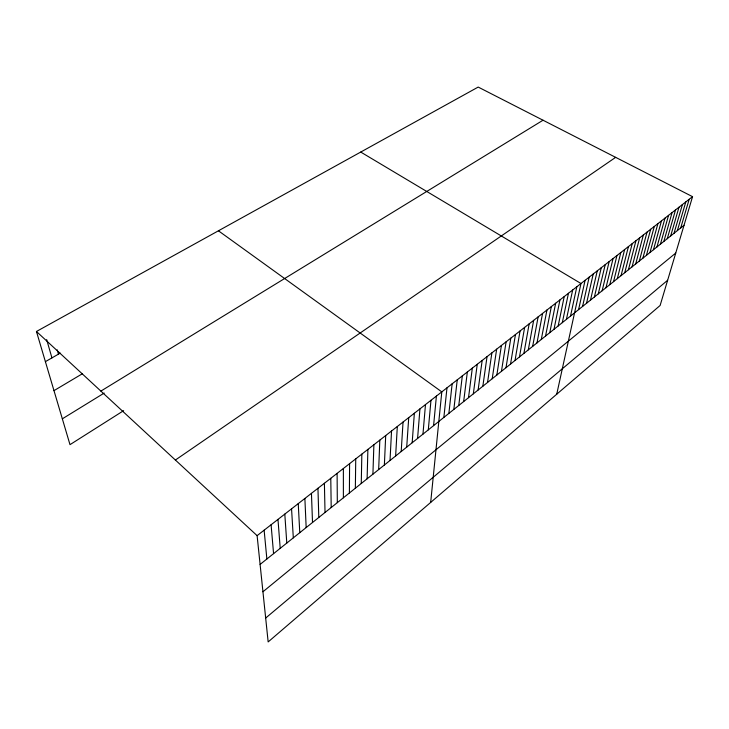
<?xml version="1.0" encoding="UTF-8"?>
<svg xmlns="http://www.w3.org/2000/svg" width="729" height="729" viewBox="0 0 729 729"><rect width="100%" height="100%" fill="white"/><g stroke="black" fill="none" stroke-linecap="round" stroke-linejoin="round"><path stroke-width="1.09" d="M349.391 492.986L349.592 463.662M355.351 488.22L355.743 458.869M361.256 483.5L361.848 454.121M367.115 478.816L367.89 449.41M372.911 474.169L373.886 444.745M378.67 469.567L379.818 440.125M384.374 465.002L385.705 435.541M390.024 460.482L391.537 431.003M395.637 455.999L397.314 426.501M401.196 451.543L403.046 422.036M406.709 447.141L408.732 417.617M412.167 442.767L414.364 413.234M417.589 438.43L419.94 408.887M422.966 434.129L425.481 404.577M428.297 429.864L430.967 400.303M433.582 425.636L436.407 396.075M430.675 502.427L441.801 391.874L218.427 230.792M443.87 417.407L446.995 387.828M448.882 413.398L452.144 383.818M453.848 409.425L457.247 379.845M458.778 405.479L462.314 375.9M463.662 401.57L467.344 371.99M468.519 397.688L472.328 368.109M473.331 393.833L477.267 364.263M478.106 390.015L482.179 360.436M482.844 386.224L487.045 356.654M487.546 382.461L491.875 352.891M492.212 378.725L496.659 349.164M496.85 375.025L501.415 345.464M501.443 371.343L506.126 341.792M506.008 367.698L510.801 338.156M510.537 364.072L515.449 334.538M515.029 360.481L520.05 330.957M519.485 356.909L524.625 327.394M523.914 353.374L529.154 323.867M528.306 349.856L533.655 320.359M532.662 346.366L538.12 316.887M536.991 342.903L542.558 313.434M541.292 339.468L546.95 310.007M545.556 336.06L551.324 306.608M549.784 332.67L555.653 303.237M553.994 329.308L559.954 299.892M558.168 325.972L564.219 296.566M562.305 322.655L568.456 293.268M566.424 319.366L572.666 289.996M570.506 316.094L576.839 286.743M556.737 394.207L580.986 283.517L360.737 152.06M578.58 309.634L585.095 280.319M582.58 306.435L589.178 277.138M586.544 303.264L593.233 273.986M590.49 300.111L597.261 270.851M594.399 296.976L601.252 267.743M598.29 293.869L605.216 264.654M602.145 290.78L609.162 261.583M605.981 287.718L613.071 258.54M609.781 284.674L616.953 255.524M613.563 281.649L620.807 252.516M617.317 278.651L624.635 249.537M621.044 275.662L628.434 246.584M624.744 272.701L632.207 243.641M628.416 269.766L635.952 240.725M632.07 266.841L639.679 237.827M635.697 263.944L643.37 234.948M639.306 261.055L647.042 232.095M642.878 258.194L650.687 229.252M646.432 255.35L654.305 226.437M649.967 252.526L657.904 223.639M653.476 249.719L661.476 220.86M656.957 246.931L665.021 218.099M660.419 244.169L668.548 215.356M663.855 241.417L672.047 212.631M667.272 238.684L675.519 209.925M670.662 235.968L678.972 207.236M674.033 233.271L682.399 204.567M677.387 230.592L685.807 201.915M680.713 227.931L689.187 199.281M692.55 196.666L660.128 305.46L268.154 641.93L257.109 535.651L36.45 331.476L478.197 87.07L692.55 196.666L257.109 535.651M265.675 618.055L667.627 280.273M262.941 591.766L675.747 253.045M260.107 564.419L684.021 225.279M175.388 460.035L615.65 157.346M123.638 410.655L69.993 444.654L36.45 331.476M62.339 418.82L104.201 393.068M100.884 391.099L543.032 120.221M53.982 390.644L82.514 373.667M45.389 361.648L60.279 353.1M46.656 339.577L51.941 357.884M57.226 349.847L58.438 354.157M264.135 530.183L266.869 559.006M271.088 524.771L273.575 553.648M277.977 519.413L280.209 548.336M284.802 514.1L286.789 543.069M291.554 508.842L293.313 537.856M298.243 503.63L299.774 532.689M304.877 498.472L306.171 527.568M311.447 493.36L312.513 522.493M317.953 488.293L318.801 517.462M324.396 483.272L325.025 512.478M330.784 478.297L331.203 507.539M337.108 473.376L337.317 502.646M343.377 468.492L343.386 497.798"/></g></svg>
